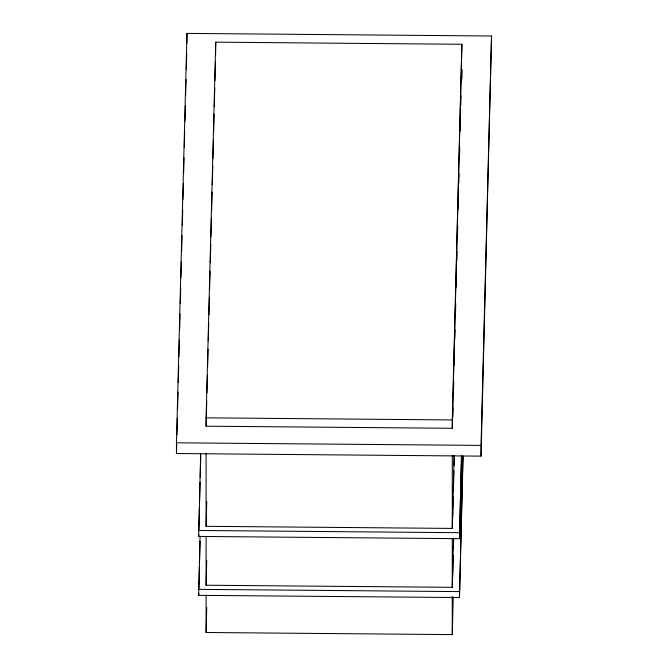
<?xml version="1.0" encoding="UTF-8"?>
<svg xmlns="http://www.w3.org/2000/svg" width="668" height="668" viewBox="0 0 668 668"><rect width="100%" height="100%" fill="white"/><g stroke="black" fill="none" stroke-linecap="round" stroke-linejoin="round"><path stroke-width="1" d="M176.461 442.8L186.957 33.4L491.539 36.005L481.043 456.135L176.461 453.53L176.461 442.8L481.043 445.397L491.539 36.005M176.461 453.53L176.694 444.153M176.936 434.776L177.362 418.11M177.604 408.732L178.03 392.066M178.272 382.689L178.698 366.022M178.941 356.645L179.366 339.979M179.634 329.566L180.034 313.935M180.302 303.522L180.702 287.9M180.97 277.479L181.37 261.856M181.638 251.435L182.038 235.812M182.306 225.392L182.706 209.769M182.974 199.348L183.374 183.725M183.642 173.304L184.042 157.681M184.31 147.261L184.71 131.638M184.978 121.217L185.378 105.594M185.646 95.173L186.046 79.55M186.314 69.138L186.714 53.507M461.571 456.428L459.467 538.659L198.688 536.429L200.659 453.438M198.688 536.429L198.738 534.35M198.872 529.148L199.406 508.323M199.54 503.121L200.074 482.304M200.208 477.094L200.742 456.277M463.091 455.993L459.467 597.559L198.688 595.338L200.049 536.287M198.688 595.338L198.738 593.251M198.872 588.049L199.406 567.232M199.54 562.022L200.074 541.205M206.095 417.834L215.731 42.167L461.905 44.272L452.269 428.288L206.095 426.184L206.095 417.834L452.269 419.938L461.905 44.272M206.095 426.184L206.738 401.209M206.955 392.884L207.406 375.191M207.623 366.866L208.074 349.172M208.282 340.847L208.742 323.162M208.95 314.837L209.41 297.143M209.618 288.818L210.069 271.124M210.286 262.8L210.771 244.071M210.954 236.789L211.43 218.052M211.622 210.771L212.098 192.042M212.29 184.752L212.766 166.023M212.958 158.742L213.434 140.004M213.618 132.723L214.102 113.994M214.286 106.705L214.77 87.976M214.954 80.694L215.438 61.957M215.622 54.676L215.731 42.167M454.14 455.576L452.269 528.421L206.095 526.317L206.738 501.342M453.522 538.408L452.269 587.322L206.095 585.218L206.738 560.243M453.23 597.134L452.269 634.6L206.095 632.496L206.738 607.521M452.829 417.166L453.071 407.797M453.497 391.147L453.739 381.787M454.165 365.137L454.407 355.768M454.833 339.119L455.075 329.75M455.501 313.1L455.743 303.74M456.169 287.09L456.403 277.721M456.837 261.071L457.071 251.702M457.496 235.052L457.739 225.692M458.165 209.042L458.407 199.674M458.832 183.024L459.075 173.655M459.5 157.005L459.743 147.645M460.168 130.995L460.411 121.626M460.836 104.976L461.079 95.608M461.505 78.958L461.738 69.597M452.695 517.733L453.23 496.917M453.363 491.715L453.898 470.898M454.031 465.696L454.298 455.292M452.695 576.634L453.23 555.818M453.388 549.58L453.681 538.132M459.467 538.659L461.438 455.668M459.467 597.559L462.932 456.277M198.688 530.467L459.467 532.697M198.688 589.368L459.467 591.597M481.043 445.397L481.043 456.135M461.905 69.589L461.905 78.941M452.269 419.938L452.269 428.288M452.269 455.651L452.269 528.421M452.269 538.533L452.269 587.322M452.269 596.382L452.269 634.6M206.095 453.547L206.095 526.317M206.095 536.429L206.095 585.218M206.095 595.313L206.095 632.496M186.957 33.4L186.957 43.161"/></g></svg>
